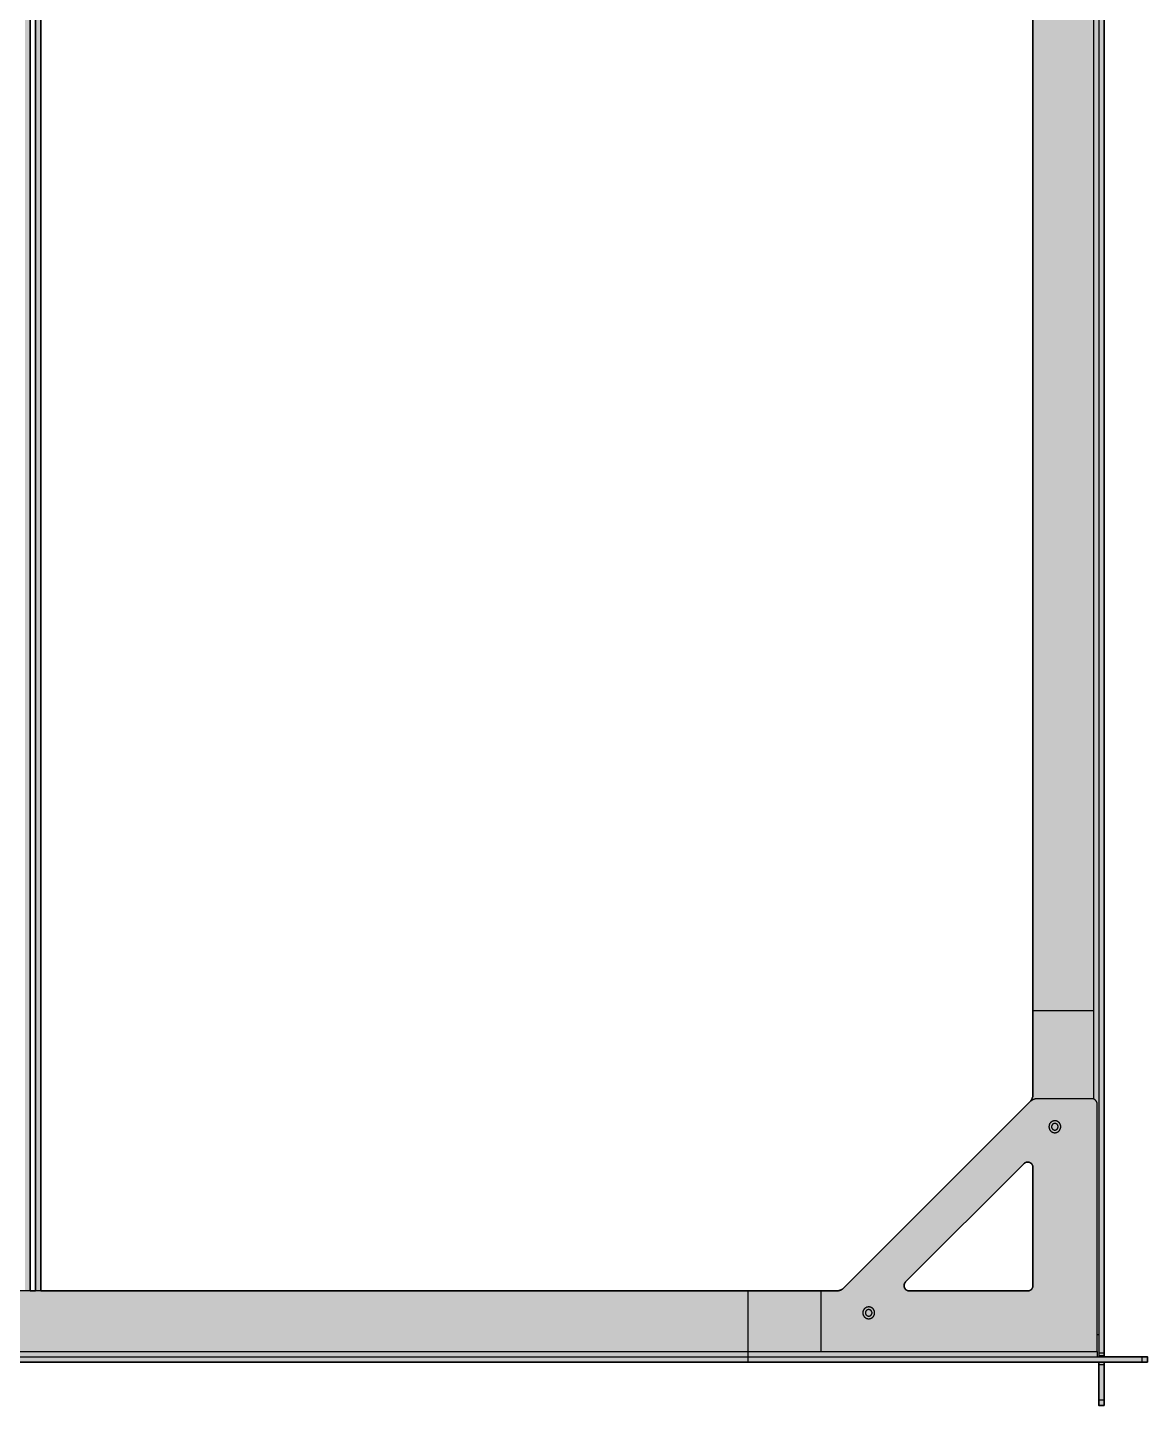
# Model space of a CAD drawing. Header units: millimetres. Extents: x 0 to 4956, y -1567 to 527.
# Drawn here: x 4105 to 4956, y -1567 to -520 of the extents above; entities that cross this region are included whole.
import ezdxf

# ---------------------------------------------------------------- set-up
doc = ezdxf.new("R2010")
doc.units = ezdxf.units.MM
doc.layers.add('Blocks', color=7, linetype='Continuous')
doc.layers.add('Blocks$Fill', color=7, linetype='Continuous', true_color=0xffffff)
doc.layers.add('Blocks$Inner', color=7, linetype='Continuous', lineweight=25, true_color=0x007f00)
doc.layers.add('Blocks$Outline', color=7, linetype='Continuous', lineweight=35, true_color=0xff3f3f)

# ---------------------------------------------------------------- blocks, each defined once
blk = doc.blocks.new('Connect bed 160x200 Top')
at = {"layer": 'Blocks$Fill'}
h = blk.add_hatch(color=256, dxfattribs=at)
h.paths.add_polyline_path([(296.5, -972.4), (296.5, -1003.2), (292.5, -1003.2), (292.5, -999.2), (292.5, -972.4), (292.5, -970.4), (292.5, -970.2), (263.5, -970.2), (259.5, -970.2), (259.5, -966.2), (263.5, -966.2), (292.5, -966.2), (292.5, -965.7), (292.5, -965.5), (292.5, 1053.3), (292.5, 1053.8), (259.5, 1053.8), (259.5, 1057.8), (263.3, 1057.8), (263.5, 1057.8), (292.5, 1057.8), (292.5, 1058), (292.5, 1086.8), (292.5, 1090.8), (296.5, 1090.8), (296.5, 1086.8), (296.5, 1058), (296.5, 1057.8), (1650, 1057.8), (1916.5, 1057.8), (1916.5, 1058), (1916.5, 1060), (1916.5, 1086.8), (1916.5, 1090.8), (1920.5, 1090.8), (1920.5, 1086.8), (1920.5, 1060), (1920.5, 1057.8), (1953.5, 1057.8), (1953.5, 1053.8), (1949.5, 1053.8), (1920.5, 1053.8), (1920.5, 1053.1), (1920.5, 1051.1), (1920.5, -965.5), (1920.5, -966.2), (1953.5, -966.2), (1953.5, -970.2), (1949.5, -970.2), (1920.5, -970.2), (1920.5, -970.4), (1920.5, -972.4), (1920.5, -999.2), (1920.5, -1003.2), (1916.5, -1003.2), (1916.5, -999.2), (1916.5, -972.4), (1916.5, -970.2), (1650, -970.2), (296.5, -970.2), (296.5, -970.4)], flags=0)
h.paths.add_polyline_path([(346.5, 1000), (346.5, 999.8), (346.5, 909.9), (346.5, 909.8), (346.5, 909.6), (346.5, 909.5), (346.5, 909.4), (346.5, 909.2), (346.6, 909.1), (346.6, 909), (346.6, 908.8), (346.7, 908.7), (346.7, 908.6), (346.8, 908.4), (346.8, 908.3), (346.9, 908.2), (346.9, 908), (347, 907.9), (347.1, 907.8), (347.2, 907.7), (347.2, 907.6), (347.3, 907.5), (347.4, 907.4), (347.5, 907.3), (347.6, 907.2), (347.7, 907.1), (347.8, 907), (347.9, 906.9), (348, 906.8), (348.1, 906.7), (348.2, 906.6), (348.3, 906.5), (348.5, 906.5), (348.6, 906.4), (348.7, 906.3), (348.8, 906.3), (349, 906.2), (349.1, 906.2), (349.2, 906.1), (349.3, 906.1), (349.5, 906), (349.6, 906), (349.8, 906), (349.9, 906), (350, 905.9), (350.2, 905.9), (350.3, 905.9), (350.4, 905.9), (350.6, 905.9), (350.7, 905.9), (350.9, 905.9), (351, 905.9), (351.1, 906), (351.3, 906), (351.4, 906), (351.5, 906.1), (351.7, 906.1), (351.8, 906.1), (351.9, 906.2), (352.1, 906.2), (352.2, 906.3), (352.3, 906.4), (352.4, 906.4), (352.6, 906.5), (352.7, 906.6), (352.8, 906.6), (352.9, 906.7), (353, 906.8), (353.1, 906.9), (353.2, 907), (353.3, 907.1), (443.2, 997), (443.3, 997.1), (443.4, 997.2), (443.5, 997.3), (443.6, 997.4), (443.7, 997.5), (443.8, 997.6), (443.8, 997.8), (443.9, 997.9), (444, 998), (444, 998.1), (444.1, 998.3), (444.1, 998.4), (444.2, 998.5), (444.2, 998.6), (444.3, 998.8), (444.3, 998.9), (444.3, 999.1), (444.4, 999.2), (444.4, 999.3), (444.4, 999.5), (444.4, 999.6), (444.4, 999.7), (444.4, 999.9), (444.4, 1000), (444.4, 1000.2), (444.4, 1000.3), (444.4, 1000.4), (444.3, 1000.6), (444.3, 1000.7), (444.3, 1000.8), (444.2, 1001), (444.2, 1001.1), (444.1, 1001.2), (444.1, 1001.4), (444, 1001.5), (444, 1001.6), (443.9, 1001.7), (443.9, 1001.9), (443.8, 1002), (443.7, 1002.1), (443.6, 1002.2), (443.5, 1002.3), (443.5, 1002.4), (443.4, 1002.5), (443.3, 1002.6), (443.2, 1002.7), (443.1, 1002.8), (443, 1002.9), (442.9, 1003), (442.7, 1003.1), (442.6, 1003.2), (442.5, 1003.2), (442.4, 1003.3), (442.3, 1003.4), (442.1, 1003.4), (442, 1003.5), (441.9, 1003.5), (441.8, 1003.6), (441.6, 1003.6), (441.5, 1003.7), (441.4, 1003.7), (441.2, 1003.7), (441.1, 1003.8), (441, 1003.8), (440.8, 1003.8), (440.7, 1003.8), (440.5, 1003.8), (440.4, 1003.8), (350.5, 1003.8), (350.3, 1003.8), (350.2, 1003.8), (350.1, 1003.8), (349.9, 1003.8), (349.8, 1003.8), (349.7, 1003.7), (349.5, 1003.7), (349.4, 1003.7), (349.3, 1003.6), (349.1, 1003.6), (349, 1003.6), (348.9, 1003.5), (348.8, 1003.4), (348.6, 1003.4), (348.5, 1003.3), (348.4, 1003.2), (348.3, 1003.2), (348.2, 1003.1), (348.1, 1003), (348, 1002.9), (347.9, 1002.8), (347.8, 1002.8), (347.7, 1002.7), (347.6, 1002.6), (347.5, 1002.5), (347.4, 1002.4), (347.3, 1002.2), (347.2, 1002.1), (347.1, 1002), (347.1, 1001.9), (347, 1001.8), (346.9, 1001.7), (346.9, 1001.5), (346.8, 1001.4), (346.8, 1001.3), (346.7, 1001.2), (346.7, 1001), (346.6, 1000.9), (346.6, 1000.8), (346.6, 1000.6), (346.5, 1000.5), (346.5, 1000.4), (346.5, 1000.2), (346.5, 1000.1)], flags=0)
h.paths.add_polyline_path([(1772.6, 1003.8), (1772.4, 1003.8), (1772.3, 1003.8), (1772.2, 1003.8), (1772, 1003.8), (1771.9, 1003.8), (1771.7, 1003.7), (1771.6, 1003.7), (1771.5, 1003.7), (1771.3, 1003.6), (1771.2, 1003.6), (1771.1, 1003.5), (1771, 1003.5), (1770.8, 1003.4), (1770.7, 1003.4), (1770.6, 1003.3), (1770.5, 1003.2), (1770.3, 1003.2), (1770.2, 1003.1), (1770.1, 1003), (1770, 1002.9), (1769.9, 1002.8), (1769.8, 1002.7), (1769.7, 1002.6), (1769.6, 1002.5), (1769.5, 1002.4), (1769.4, 1002.3), (1769.3, 1002.2), (1769.3, 1002.1), (1769.2, 1002), (1769.1, 1001.9), (1769.1, 1001.7), (1769, 1001.6), (1768.9, 1001.5), (1768.9, 1001.4), (1768.8, 1001.2), (1768.8, 1001.1), (1768.7, 1001), (1768.7, 1000.8), (1768.7, 1000.7), (1768.6, 1000.6), (1768.6, 1000.4), (1768.6, 1000.3), (1768.6, 1000.2), (1768.6, 1000), (1768.6, 999.9), (1768.6, 999.7), (1768.6, 999.6), (1768.6, 999.5), (1768.6, 999.3), (1768.6, 999.2), (1768.6, 999.1), (1768.7, 998.9), (1768.7, 998.8), (1768.7, 998.6), (1768.8, 998.5), (1768.8, 998.4), (1768.9, 998.3), (1768.9, 998.1), (1769, 998), (1769.1, 997.9), (1769.1, 997.8), (1769.2, 997.6), (1769.3, 997.5), (1769.4, 997.4), (1769.5, 997.3), (1769.6, 997.2), (1769.6, 997.1), (1769.7, 997), (1859.7, 907.1), (1859.8, 907), (1859.9, 906.9), (1860, 906.8), (1860.1, 906.7), (1860.2, 906.6), (1860.3, 906.6), (1860.4, 906.5), (1860.5, 906.4), (1860.7, 906.4), (1860.8, 906.3), (1860.9, 906.2), (1861, 906.2), (1861.2, 906.1), (1861.3, 906.1), (1861.4, 906.1), (1861.6, 906), (1861.7, 906), (1861.8, 906), (1862, 905.9), (1862.1, 905.9), (1862.3, 905.9), (1862.4, 905.9), (1862.5, 905.9), (1862.7, 905.9), (1862.8, 905.9), (1862.9, 905.9), (1863.1, 906), (1863.2, 906), (1863.4, 906), (1863.5, 906), (1863.6, 906.1), (1863.8, 906.1), (1863.9, 906.2), (1864, 906.2), (1864.1, 906.3), (1864.3, 906.3), (1864.4, 906.4), (1864.5, 906.5), (1864.6, 906.5), (1864.7, 906.6), (1864.9, 906.7), (1865, 906.8), (1865.1, 906.9), (1865.2, 907), (1865.3, 907.1), (1865.4, 907.2), (1865.5, 907.3), (1865.6, 907.4), (1865.7, 907.5), (1865.7, 907.6), (1865.8, 907.7), (1865.9, 907.8), (1866, 907.9), (1866, 908), (1866.1, 908.2), (1866.1, 908.3), (1866.2, 908.4), (1866.2, 908.6), (1866.3, 908.7), (1866.3, 908.8), (1866.4, 909), (1866.4, 909.1), (1866.4, 909.2), (1866.4, 909.4), (1866.5, 909.5), (1866.5, 909.6), (1866.5, 909.8), (1866.5, 909.9), (1866.5, 999.8), (1866.5, 1000), (1866.5, 1000.1), (1866.5, 1000.2), (1866.4, 1000.4), (1866.4, 1000.5), (1866.4, 1000.7), (1866.4, 1000.8), (1866.3, 1000.9), (1866.3, 1001.1), (1866.2, 1001.2), (1866.2, 1001.3), (1866.1, 1001.5), (1866.1, 1001.6), (1866, 1001.7), (1866, 1001.8), (1865.9, 1002), (1865.8, 1002.1), (1865.7, 1002.2), (1865.6, 1002.3), (1865.6, 1002.4), (1865.5, 1002.5), (1865.4, 1002.6), (1865.3, 1002.7), (1865.2, 1002.8), (1865.1, 1002.9), (1864.9, 1003), (1864.8, 1003.1), (1864.7, 1003.1), (1864.6, 1003.2), (1864.5, 1003.3), (1864.4, 1003.4), (1864.2, 1003.4), (1864.1, 1003.5), (1864, 1003.5), (1863.9, 1003.6), (1863.7, 1003.6), (1863.6, 1003.7), (1863.5, 1003.7), (1863.3, 1003.7), (1863.2, 1003.8), (1863, 1003.8), (1862.9, 1003.8), (1862.8, 1003.8), (1862.6, 1003.8), (1862.5, 1003.8)], flags=0)
h.paths.add_polyline_path([(1866.5, -912.3), (1866.5, -912.2), (1866.5, -822.3), (1866.5, -822.1), (1866.5, -822), (1866.5, -821.8), (1866.4, -821.7), (1866.4, -821.6), (1866.4, -821.4), (1866.4, -821.3), (1866.3, -821.2), (1866.3, -821), (1866.2, -820.9), (1866.2, -820.8), (1866.1, -820.6), (1866.1, -820.5), (1866, -820.4), (1866, -820.3), (1865.9, -820.1), (1865.8, -820), (1865.7, -819.9), (1865.7, -819.8), (1865.6, -819.7), (1865.5, -819.6), (1865.4, -819.5), (1865.3, -819.4), (1865.2, -819.3), (1865.1, -819.2), (1865, -819.1), (1864.9, -819), (1864.7, -819), (1864.6, -818.9), (1864.5, -818.8), (1864.4, -818.7), (1864.3, -818.7), (1864.1, -818.6), (1864, -818.6), (1863.9, -818.5), (1863.8, -818.5), (1863.6, -818.4), (1863.5, -818.4), (1863.4, -818.3), (1863.2, -818.3), (1863.1, -818.3), (1862.9, -818.3), (1862.8, -818.3), (1862.7, -818.3), (1862.5, -818.3), (1862.4, -818.3), (1862.3, -818.3), (1862.1, -818.3), (1862, -818.3), (1861.8, -818.3), (1861.7, -818.3), (1861.6, -818.4), (1861.4, -818.4), (1861.3, -818.4), (1861.2, -818.5), (1861, -818.5), (1860.9, -818.6), (1860.8, -818.6), (1860.7, -818.7), (1860.5, -818.8), (1860.4, -818.8), (1860.3, -818.9), (1860.2, -819), (1860.1, -819.1), (1860, -819.1), (1859.9, -819.2), (1859.8, -819.3), (1859.7, -819.4), (1769.7, -909.3), (1769.6, -909.4), (1769.6, -909.5), (1769.5, -909.6), (1769.4, -909.8), (1769.3, -909.9), (1769.2, -910), (1769.1, -910.1), (1769.1, -910.2), (1769, -910.3), (1768.9, -910.5), (1768.9, -910.6), (1768.8, -910.7), (1768.8, -910.9), (1768.7, -911), (1768.7, -911.1), (1768.7, -911.3), (1768.6, -911.4), (1768.6, -911.5), (1768.6, -911.7), (1768.6, -911.8), (1768.6, -911.9), (1768.6, -912.1), (1768.6, -912.2), (1768.6, -912.4), (1768.6, -912.5), (1768.6, -912.6), (1768.6, -912.8), (1768.6, -912.9), (1768.7, -913), (1768.7, -913.2), (1768.7, -913.3), (1768.8, -913.4), (1768.8, -913.6), (1768.9, -913.7), (1768.9, -913.8), (1769, -914), (1769.1, -914.1), (1769.1, -914.2), (1769.2, -914.3), (1769.3, -914.4), (1769.3, -914.5), (1769.4, -914.7), (1769.5, -914.8), (1769.6, -914.9), (1769.7, -915), (1769.8, -915.1), (1769.9, -915.2), (1770, -915.2), (1770.1, -915.3), (1770.2, -915.4), (1770.3, -915.5), (1770.5, -915.6), (1770.6, -915.6), (1770.7, -915.7), (1770.8, -915.8), (1771, -915.8), (1771.1, -915.9), (1771.2, -915.9), (1771.3, -916), (1771.5, -916), (1771.6, -916.1), (1771.7, -916.1), (1771.9, -916.1), (1772, -916.1), (1772.2, -916.1), (1772.3, -916.2), (1772.4, -916.2), (1772.6, -916.2), (1862.5, -916.2), (1862.6, -916.2), (1862.8, -916.2), (1862.9, -916.1), (1863, -916.1), (1863.2, -916.1), (1863.3, -916.1), (1863.5, -916), (1863.6, -916), (1863.7, -916), (1863.9, -915.9), (1864, -915.9), (1864.1, -915.8), (1864.2, -915.8), (1864.4, -915.7), (1864.5, -915.6), (1864.6, -915.6), (1864.7, -915.5), (1864.8, -915.4), (1864.9, -915.3), (1865.1, -915.2), (1865.2, -915.1), (1865.3, -915), (1865.4, -914.9), (1865.5, -914.8), (1865.6, -914.7), (1865.6, -914.6), (1865.7, -914.5), (1865.8, -914.4), (1865.9, -914.3), (1866, -914.2), (1866, -914), (1866.1, -913.9), (1866.1, -913.8), (1866.2, -913.7), (1866.2, -913.5), (1866.3, -913.4), (1866.3, -913.3), (1866.4, -913.1), (1866.4, -913), (1866.4, -912.9), (1866.4, -912.7), (1866.5, -912.6), (1866.5, -912.4)], flags=0)
h.paths.add_polyline_path([(1108.5, -916.2), (1108.5, 1003.8), (1104.5, 1003.8), (1104.5, -916.2)], flags=0)
h.paths.add_polyline_path([(440.4, -916.2), (440.5, -916.2), (440.7, -916.2), (440.8, -916.1), (441, -916.1), (441.1, -916.1), (441.2, -916.1), (441.4, -916.1), (441.5, -916), (441.6, -916), (441.8, -915.9), (441.9, -915.9), (442, -915.8), (442.1, -915.8), (442.3, -915.7), (442.4, -915.6), (442.5, -915.6), (442.6, -915.5), (442.7, -915.4), (442.9, -915.3), (443, -915.2), (443.1, -915.2), (443.2, -915.1), (443.3, -915), (443.4, -914.9), (443.5, -914.8), (443.5, -914.7), (443.6, -914.5), (443.7, -914.4), (443.8, -914.3), (443.9, -914.2), (443.9, -914.1), (444, -914), (444, -913.8), (444.1, -913.7), (444.1, -913.6), (444.2, -913.4), (444.2, -913.3), (444.3, -913.2), (444.3, -913), (444.3, -912.9), (444.4, -912.8), (444.4, -912.6), (444.4, -912.5), (444.4, -912.4), (444.4, -912.2), (444.4, -912.1), (444.4, -911.9), (444.4, -911.8), (444.4, -911.7), (444.4, -911.5), (444.3, -911.4), (444.3, -911.3), (444.3, -911.1), (444.2, -911), (444.2, -910.9), (444.1, -910.7), (444.1, -910.6), (444, -910.5), (444, -910.3), (443.9, -910.2), (443.8, -910.1), (443.8, -910), (443.7, -909.9), (443.6, -909.8), (443.5, -909.6), (443.4, -909.5), (443.3, -909.4), (443.2, -909.3), (353.3, -819.4), (353.2, -819.3), (353.1, -819.2), (353, -819.1), (352.9, -819.1), (352.8, -819), (352.7, -818.9), (352.6, -818.8), (352.4, -818.8), (352.3, -818.7), (352.2, -818.6), (352.1, -818.6), (351.9, -818.5), (351.8, -818.5), (351.7, -818.4), (351.5, -818.4), (351.4, -818.4), (351.3, -818.3), (351.1, -818.3), (351, -818.3), (350.9, -818.3), (350.7, -818.3), (350.6, -818.3), (350.4, -818.3), (350.3, -818.3), (350.2, -818.3), (350, -818.3), (349.9, -818.3), (349.8, -818.3), (349.6, -818.3), (349.5, -818.4), (349.3, -818.4), (349.2, -818.5), (349.1, -818.5), (349, -818.6), (348.8, -818.6), (348.7, -818.7), (348.6, -818.7), (348.5, -818.8), (348.3, -818.9), (348.2, -819), (348.1, -819), (348, -819.1), (347.9, -819.2), (347.8, -819.3), (347.7, -819.4), (347.6, -819.5), (347.5, -819.6), (347.4, -819.7), (347.3, -819.8), (347.2, -819.9), (347.2, -820), (347.1, -820.1), (347, -820.3), (346.9, -820.4), (346.9, -820.5), (346.8, -820.6), (346.8, -820.8), (346.7, -820.9), (346.7, -821), (346.6, -821.2), (346.6, -821.3), (346.6, -821.4), (346.5, -821.6), (346.5, -821.7), (346.5, -821.8), (346.5, -822), (346.5, -822.1), (346.5, -822.3), (346.5, -912.2), (346.5, -912.3), (346.5, -912.4), (346.5, -912.6), (346.5, -912.7), (346.5, -912.8), (346.6, -913), (346.6, -913.1), (346.6, -913.2), (346.7, -913.4), (346.7, -913.5), (346.8, -913.6), (346.8, -913.8), (346.9, -913.9), (346.9, -914), (347, -914.1), (347.1, -914.2), (347.1, -914.4), (347.2, -914.5), (347.3, -914.6), (347.4, -914.7), (347.5, -914.8), (347.6, -914.9), (347.7, -915), (347.8, -915.1), (347.9, -915.2), (348, -915.3), (348.1, -915.4), (348.2, -915.4), (348.3, -915.5), (348.4, -915.6), (348.5, -915.7), (348.6, -915.7), (348.8, -915.8), (348.9, -915.8), (349, -915.9), (349.1, -915.9), (349.3, -916), (349.4, -916), (349.5, -916.1), (349.7, -916.1), (349.8, -916.1), (349.9, -916.1), (350.1, -916.1), (350.2, -916.2), (350.3, -916.2), (350.5, -916.2)], flags=0)
h.paths.add_polyline_path([(1112.5, -916.2), (1650, -916.2), (1705.5, -916.2), (1717.4, -916.2), (1717.7, -916.2), (1718, -916.1), (1718.3, -916.1), (1718.5, -916.1), (1718.8, -916), (1719.1, -915.9), (1719.3, -915.9), (1719.6, -915.8), (1719.9, -915.7), (1720.1, -915.6), (1720.4, -915.5), (1720.6, -915.4), (1720.9, -915.3), (1721.1, -915.1), (1721.3, -915), (1721.6, -914.9), (1721.8, -914.7), (1722, -914.5), (1722.2, -914.4), (1722.4, -914.2), (1722.6, -914), (1722.8, -913.8), (1864.1, -772.5), (1864.5, -772.1), (1864.7, -771.9), (1864.9, -771.7), (1865, -771.5), (1865.2, -771.2), (1865.3, -771), (1865.5, -770.8), (1865.6, -770.5), (1865.7, -770.3), (1865.8, -770), (1865.9, -769.8), (1866, -769.5), (1866.1, -769.3), (1866.2, -769), (1866.3, -768.7), (1866.3, -768.5), (1866.4, -768.2), (1866.4, -767.9), (1866.4, -767.7), (1866.5, -767.4), (1866.5, -767.1), (1866.5, -766.9), (1866.5, 854.8), (1866.5, 855.1), (1866.4, 855.3), (1866.4, 855.6), (1866.4, 855.9), (1866.3, 856.1), (1866.3, 856.4), (1866.2, 856.7), (1866.1, 856.9), (1866, 857.2), (1865.9, 857.5), (1865.8, 857.7), (1865.7, 858), (1865.6, 858.2), (1865.5, 858.4), (1865.3, 858.7), (1865.2, 858.9), (1865, 859.1), (1864.9, 859.4), (1864.7, 859.6), (1864.5, 859.8), (1864.3, 860), (1864.1, 860.2), (1722.6, 1001.7), (1722.4, 1001.9), (1722.2, 1002), (1722, 1002.2), (1721.8, 1002.4), (1721.6, 1002.5), (1721.3, 1002.7), (1721.1, 1002.8), (1720.9, 1002.9), (1720.6, 1003.1), (1720.4, 1003.2), (1720.1, 1003.3), (1719.9, 1003.4), (1719.6, 1003.5), (1719.3, 1003.5), (1719.1, 1003.6), (1718.8, 1003.7), (1718.5, 1003.7), (1718.3, 1003.8), (1718, 1003.8), (1717.7, 1003.8), (1717.4, 1003.8), (1717.2, 1003.8), (1705.5, 1003.8), (1650, 1003.8), (1112.5, 1003.8)], flags=0)
h.paths.add_polyline_path([(507.5, -916.2), (1100.5, -916.2), (1100.5, 1003.8), (507.5, 1003.8), (495.8, 1003.8), (495.3, 1003.8), (495, 1003.8), (494.7, 1003.8), (494.4, 1003.7), (494.2, 1003.7), (493.9, 1003.6), (493.6, 1003.5), (493.4, 1003.5), (493.1, 1003.4), (492.9, 1003.3), (492.6, 1003.2), (492.4, 1003.1), (492.1, 1002.9), (491.9, 1002.8), (491.6, 1002.7), (491.4, 1002.5), (491.2, 1002.4), (491, 1002.2), (490.8, 1002), (490.5, 1001.9), (490.3, 1001.7), (490.1, 1001.5), (348.9, 860.2), (348.3, 859.6), (348.1, 859.4), (348, 859.1), (347.8, 858.9), (347.7, 858.7), (347.5, 858.4), (347.4, 858.2), (347.3, 858), (347.2, 857.7), (347.1, 857.5), (347, 857.2), (346.9, 856.9), (346.8, 856.7), (346.7, 856.4), (346.7, 856.1), (346.6, 855.9), (346.6, 855.6), (346.6, 855.3), (346.5, 855.1), (346.5, 854.8), (346.5, 854.5), (346.5, 790.8), (346.5, -703.2), (346.5, -767.1), (346.5, -767.4), (346.6, -767.7), (346.6, -767.9), (346.6, -768.2), (346.7, -768.5), (346.7, -768.7), (346.8, -769), (346.9, -769.3), (347, -769.5), (347.1, -769.8), (347.2, -770), (347.3, -770.3), (347.4, -770.5), (347.5, -770.8), (347.7, -771), (347.8, -771.2), (348, -771.5), (348.1, -771.7), (348.3, -771.9), (348.5, -772.1), (348.9, -772.5), (490.3, -914), (490.5, -914.2), (490.8, -914.4), (491, -914.5), (491.2, -914.7), (491.4, -914.9), (491.6, -915), (491.9, -915.1), (492.1, -915.3), (492.4, -915.4), (492.6, -915.5), (492.9, -915.6), (493.1, -915.7), (493.4, -915.8), (493.6, -915.9), (493.9, -915.9), (494.2, -916), (494.4, -916.1), (494.7, -916.1), (495, -916.1), (495.3, -916.2), (495.5, -916.2), (495.8, -916.2)], flags=0)
at = {"layer": 'Blocks$Inner'}
for p, q in [((1104.5, -916.2), (1104.5, 1003.8)), ((1108.5, 1003.8), (1108.5, -916.2)), ((1112.5, -916.2), (1112.5, 1003.8)), ((1912.5, -703.2), (1866.5, -703.2)), ((1650, -916.2), (507.5, -916.2)), ((1650, -962.2), (1650, -916.2)), ((1915.3, -949.2), (1916.5, -949.2)), ((507.5, -962.2), (1650, -962.2)), ((1650, -966.2), (1650, -962.2)), ((1650, -962.2), (1705.5, -962.2)), ((1705.5, -962.2), (1915.3, -962.2)), ((1915.3, -962.2), (1915.3, -966.2)), ((263.5, -966.2), (1650, -966.2)), ((263.5, -970.2), (1650, -970.2)), ((1650, -966.2), (1949.5, -966.2)), ((1650, -970.2), (1650, -966.2)), ((1949.5, -970.2), (1650, -970.2)), ((1920.5, -963.5), (1916.5, -963.5)), ((1920.5, -965.7), (1916.5, -965.7)), ((1949.5, -970.2), (1949.5, -966.2)), ((1949.5, -966.2), (1953.5, -966.2)), ((1953.5, -970.2), (1949.5, -970.2)), ((1953.5, -966.2), (1953.5, -970.2))]:
    blk.add_line(p, q, dxfattribs=at)
for points in [[(1920.5, 1053.8), (1920.5, 1053.3), (1920.5, 1053.1), (1916.5, 1053.1), (1916.5, 1051.1), (1916.5, -963.5), (1916.5, -965.5)], [(1920.5, -965.5), (1920.5, -963.5), (1920.5, 1051.1), (1916.5, 1051.1)], [(1915.3, -962.2), (1915.3, -774.2), (1915.3, -774), (1915.3, -773.9), (1915.3, -773.8), (1915.2, -773.6), (1915.2, -773.5), (1915.2, -773.4), (1915.2, -773.2), (1915.1, -773.1), (1915.1, -773), (1915.1, -772.8), (1915, -772.7), (1915, -772.6), (1914.9, -772.5), (1914.8, -772.3), (1914.8, -772.2), (1914.7, -772.1), (1914.6, -772), (1914.6, -771.9), (1914.5, -771.8), (1914.4, -771.6), (1914.3, -771.5), (1914.2, -771.4), (1914.1, -771.3), (1914, -771.2), (1913.9, -771.2), (1913.8, -771.1), (1913.7, -771), (1913.6, -770.9), (1913.5, -770.8), (1913.4, -770.8), (1913.2, -770.7), (1913.1, -770.6), (1913, -770.6), (1912.9, -770.5), (1912.8, -770.4), (1912.6, -770.4), (1912.5, -770.4), (1912.4, -770.3), (1912.2, -770.3), (1912.1, -770.3), (1912, -770.2), (1911.8, -770.2), (1911.7, -770.2), (1911.6, -770.2), (1911.4, -770.2), (1911.3, -770.2), (1869.8, -770.2), (1869.5, -770.2), (1869.3, -770.2), (1869, -770.2), (1868.7, -770.2), (1868.4, -770.3), (1868.2, -770.3), (1867.9, -770.4), (1867.6, -770.5), (1867.4, -770.5), (1867.1, -770.6), (1866.9, -770.7), (1866.6, -770.8), (1866.4, -770.9), (1866.1, -771.1), (1865.9, -771.2), (1865.6, -771.3), (1865.4, -771.5), (1865.2, -771.6), (1865, -771.8), (1864.8, -772), (1864.5, -772.1), (1864.3, -772.3), (1864.1, -772.5), (1864.3, -772.3), (1864.5, -772.1), (1864.7, -771.9), (1864.9, -771.7), (1865, -771.5), (1865.2, -771.2), (1865.3, -771), (1865.5, -770.8), (1865.6, -770.5), (1865.7, -770.3), (1865.8, -770), (1865.9, -769.8), (1866, -769.5), (1866.1, -769.3), (1866.2, -769), (1866.3, -768.7), (1866.3, -768.5), (1866.4, -768.2), (1866.4, -767.9), (1866.4, -767.7), (1866.5, -767.4), (1866.5, -767.1), (1866.5, -766.9), (1866.5, -703.2), (1866.5, 790.8)], [(1912.5, 858), (1912.5, 790.8), (1912.5, -703.2), (1912.5, -770.4)], [(1705.5, -916.2), (1717.2, -916.2), (1717.4, -916.2), (1717.7, -916.2), (1718, -916.1), (1718.3, -916.1), (1718.5, -916.1), (1718.8, -916), (1719.1, -915.9), (1719.3, -915.9), (1719.6, -915.8), (1719.9, -915.7), (1720.1, -915.6), (1720.4, -915.5), (1720.6, -915.4), (1720.9, -915.3), (1721.1, -915.1), (1721.3, -915), (1721.6, -914.9), (1721.8, -914.7), (1722, -914.5), (1722.2, -914.4), (1722.4, -914.2), (1722.6, -914), (1722.8, -913.8), (1864.1, -772.5)], [(1705.5, -962.2), (1705.5, -916.2), (1650, -916.2)], [(1920.5, -966.2), (1920.5, -965.7), (1920.5, -965.5), (1916.5, -965.5), (1916.5, -965.7), (1916.5, -966.2)], [(1916.5, -970.2), (1916.5, -970.4), (1916.5, -972.4)], [(1916.5, -970.4), (1920.5, -970.4), (1920.5, -970.2)], [(1920.5, -999.2), (1920.5, -972.4), (1916.5, -972.4), (1916.5, -999.2)], [(1920.5, -972.4), (1920.5, -970.4)]]:
    blk.add_lwpolyline(points, dxfattribs=at)
for points in [[(1878.6, -791.5), (1878.6, -791.7), (1878.7, -791.9), (1878.7, -792), (1878.7, -792.2), (1878.7, -792.3), (1878.8, -792.5), (1878.8, -792.6), (1878.8, -792.8), (1878.9, -792.9), (1879, -793.1), (1879, -793.2), (1879.1, -793.3), (1879.1, -793.5), (1879.2, -793.6), (1879.3, -793.8), (1879.4, -793.9), (1879.5, -794), (1879.6, -794.1), (1879.7, -794.3), (1879.8, -794.4), (1879.9, -794.5), (1880, -794.6), (1880.1, -794.7), (1880.2, -794.8), (1880.3, -794.9), (1880.4, -795), (1880.6, -795.1), (1880.7, -795.2), (1880.8, -795.3), (1881, -795.3), (1881.1, -795.4), (1881.2, -795.5), (1881.4, -795.5), (1881.5, -795.6), (1881.7, -795.7), (1881.8, -795.7), (1882, -795.7), (1882.1, -795.8), (1882.3, -795.8), (1882.4, -795.8), (1882.6, -795.9), (1882.7, -795.9), (1882.9, -795.9), (1883.1, -795.9), (1883.2, -795.9), (1883.4, -795.9), (1883.5, -795.9), (1883.7, -795.9), (1883.8, -795.8), (1884, -795.8), (1884.1, -795.8), (1884.3, -795.7), (1884.4, -795.7), (1884.6, -795.7), (1884.7, -795.6), (1884.9, -795.5), (1885, -795.5), (1885.2, -795.4), (1885.3, -795.3), (1885.4, -795.3), (1885.6, -795.2), (1885.7, -795.1), (1885.8, -795), (1885.9, -794.9), (1886.1, -794.8), (1886.2, -794.7), (1886.3, -794.6), (1886.4, -794.5), (1886.5, -794.4), (1886.6, -794.3), (1886.7, -794.1), (1886.8, -794), (1886.9, -793.9), (1887, -793.8), (1887, -793.6), (1887.1, -793.5), (1887.2, -793.3), (1887.3, -793.2), (1887.3, -793.1), (1887.4, -792.9), (1887.4, -792.8), (1887.5, -792.6), (1887.5, -792.5), (1887.5, -792.3), (1887.6, -792.2), (1887.6, -792), (1887.6, -791.9), (1887.6, -791.7), (1887.6, -791.5), (1887.6, -791.4), (1887.6, -791.2), (1887.6, -791.1), (1887.6, -790.9), (1887.6, -790.8), (1887.6, -790.6), (1887.5, -790.5), (1887.5, -790.3), (1887.5, -790.2), (1887.4, -790), (1887.4, -789.9), (1887.3, -789.7), (1887.3, -789.6), (1887.2, -789.4), (1887.1, -789.3), (1887, -789.2), (1887, -789), (1886.9, -788.9), (1886.8, -788.8), (1886.7, -788.6), (1886.6, -788.5), (1886.5, -788.4), (1886.4, -788.3), (1886.3, -788.2), (1886.2, -788.1), (1886.1, -788), (1885.9, -787.9), (1885.8, -787.8), (1885.7, -787.7), (1885.6, -787.6), (1885.4, -787.5), (1885.3, -787.4), (1885.2, -787.4), (1885, -787.3), (1884.9, -787.2), (1884.7, -787.2), (1884.6, -787.1), (1884.4, -787.1), (1884.3, -787), (1884.1, -787), (1884, -787), (1883.8, -786.9), (1883.7, -786.9), (1883.5, -786.9), (1883.4, -786.9), (1883.2, -786.9), (1883.1, -786.9), (1882.9, -786.9), (1882.7, -786.9), (1882.6, -786.9), (1882.4, -786.9), (1882.3, -787), (1882.1, -787), (1882, -787), (1881.8, -787.1), (1881.7, -787.1), (1881.5, -787.2), (1881.4, -787.2), (1881.2, -787.3), (1881.1, -787.4), (1881, -787.4), (1880.8, -787.5), (1880.7, -787.6), (1880.6, -787.7), (1880.4, -787.8), (1880.3, -787.9), (1880.2, -788), (1880.1, -788.1), (1880, -788.2), (1879.9, -788.3), (1879.8, -788.4), (1879.7, -788.5), (1879.6, -788.6), (1879.5, -788.8), (1879.4, -788.9), (1879.3, -789), (1879.2, -789.2), (1879.1, -789.3), (1879.1, -789.4), (1879, -789.6), (1879, -789.7), (1878.9, -789.9), (1878.8, -790), (1878.8, -790.2), (1878.8, -790.3), (1878.7, -790.5), (1878.7, -790.6), (1878.7, -790.8), (1878.7, -790.9), (1878.6, -791.1), (1878.6, -791.2), (1878.6, -791.4)], [(1883.2, -793.9), (1883.3, -793.9), (1883.4, -793.9), (1883.5, -793.9), (1883.6, -793.9), (1883.6, -793.8), (1883.7, -793.8), (1883.8, -793.8), (1883.9, -793.8), (1884, -793.7), (1884.1, -793.7), (1884.1, -793.7), (1884.2, -793.6), (1884.3, -793.6), (1884.4, -793.6), (1884.4, -793.5), (1884.5, -793.5), (1884.6, -793.4), (1884.7, -793.4), (1884.7, -793.3), (1884.8, -793.3), (1884.9, -793.2), (1884.9, -793.1), (1885, -793.1), (1885, -793), (1885.1, -793), (1885.1, -792.9), (1885.2, -792.8), (1885.2, -792.7), (1885.3, -792.7), (1885.3, -792.6), (1885.4, -792.5), (1885.4, -792.4), (1885.4, -792.4), (1885.5, -792.3), (1885.5, -792.2), (1885.5, -792.1), (1885.5, -792), (1885.6, -791.9), (1885.6, -791.9), (1885.6, -791.8), (1885.6, -791.7), (1885.6, -791.6), (1885.6, -791.5), (1885.6, -791.4), (1885.6, -791.3), (1885.6, -791.3), (1885.6, -791.2), (1885.6, -791.1), (1885.6, -791), (1885.6, -790.9), (1885.6, -790.8), (1885.5, -790.8), (1885.5, -790.7), (1885.5, -790.6), (1885.5, -790.5), (1885.4, -790.4), (1885.4, -790.3), (1885.4, -790.3), (1885.3, -790.2), (1885.3, -790.1), (1885.2, -790), (1885.2, -790), (1885.1, -789.9), (1885.1, -789.8), (1885, -789.8), (1885, -789.7), (1884.9, -789.6), (1884.9, -789.6), (1884.8, -789.5), (1884.7, -789.5), (1884.7, -789.4), (1884.6, -789.4), (1884.5, -789.3), (1884.4, -789.3), (1884.4, -789.2), (1884.3, -789.2), (1884.2, -789.1), (1884.1, -789.1), (1884.1, -789.1), (1884, -789), (1883.9, -789), (1883.8, -789), (1883.7, -789), (1883.6, -788.9), (1883.6, -788.9), (1883.5, -788.9), (1883.4, -788.9), (1883.3, -788.9), (1883.2, -788.9), (1883.1, -788.9), (1883, -788.9), (1883, -788.9), (1882.9, -788.9), (1882.8, -788.9), (1882.7, -788.9), (1882.6, -788.9), (1882.5, -789), (1882.4, -789), (1882.4, -789), (1882.3, -789), (1882.2, -789.1), (1882.1, -789.1), (1882, -789.1), (1882, -789.2), (1881.9, -789.2), (1881.8, -789.3), (1881.7, -789.3), (1881.7, -789.4), (1881.6, -789.4), (1881.5, -789.5), (1881.5, -789.5), (1881.4, -789.6), (1881.3, -789.6), (1881.3, -789.7), (1881.2, -789.8), (1881.2, -789.8), (1881.1, -789.9), (1881.1, -790), (1881, -790), (1881, -790.1), (1880.9, -790.2), (1880.9, -790.3), (1880.9, -790.3), (1880.8, -790.4), (1880.8, -790.5), (1880.8, -790.6), (1880.7, -790.7), (1880.7, -790.8), (1880.7, -790.8), (1880.7, -790.9), (1880.7, -791), (1880.6, -791.1), (1880.6, -791.2), (1880.6, -791.3), (1880.6, -791.3), (1880.6, -791.4), (1880.6, -791.5), (1880.6, -791.6), (1880.6, -791.7), (1880.7, -791.8), (1880.7, -791.9), (1880.7, -791.9), (1880.7, -792), (1880.7, -792.1), (1880.8, -792.2), (1880.8, -792.3), (1880.8, -792.4), (1880.9, -792.4), (1880.9, -792.5), (1880.9, -792.6), (1881, -792.7), (1881, -792.7), (1881.1, -792.8), (1881.1, -792.9), (1881.2, -793), (1881.2, -793), (1881.3, -793.1), (1881.3, -793.1), (1881.4, -793.2), (1881.5, -793.3), (1881.5, -793.3), (1881.6, -793.4), (1881.7, -793.4), (1881.7, -793.5), (1881.8, -793.5), (1881.9, -793.6), (1882, -793.6), (1882, -793.6), (1882.1, -793.7), (1882.2, -793.7), (1882.3, -793.7), (1882.4, -793.8), (1882.4, -793.8), (1882.5, -793.8), (1882.6, -793.8), (1882.7, -793.9), (1882.8, -793.9), (1882.9, -793.9), (1883, -793.9), (1883, -793.9), (1883.1, -793.9)], [(1866.5, -912.3), (1866.5, -912.2), (1866.5, -822.3), (1866.5, -822.1), (1866.5, -822), (1866.5, -821.8), (1866.4, -821.7), (1866.4, -821.6), (1866.4, -821.4), (1866.4, -821.3), (1866.3, -821.2), (1866.3, -821), (1866.2, -820.9), (1866.2, -820.8), (1866.1, -820.6), (1866.1, -820.5), (1866, -820.4), (1866, -820.3), (1865.9, -820.1), (1865.8, -820), (1865.7, -819.9), (1865.7, -819.8), (1865.6, -819.7), (1865.5, -819.6), (1865.4, -819.5), (1865.3, -819.4), (1865.2, -819.3), (1865.1, -819.2), (1865, -819.1), (1864.9, -819), (1864.7, -819), (1864.6, -818.9), (1864.5, -818.8), (1864.4, -818.7), (1864.3, -818.7), (1864.1, -818.6), (1864, -818.6), (1863.9, -818.5), (1863.8, -818.5), (1863.6, -818.4), (1863.5, -818.4), (1863.4, -818.3), (1863.2, -818.3), (1863.1, -818.3), (1862.9, -818.3), (1862.8, -818.3), (1862.7, -818.3), (1862.5, -818.3), (1862.4, -818.3), (1862.3, -818.3), (1862.1, -818.3), (1862, -818.3), (1861.8, -818.3), (1861.7, -818.3), (1861.6, -818.4), (1861.4, -818.4), (1861.3, -818.4), (1861.2, -818.5), (1861, -818.5), (1860.9, -818.6), (1860.8, -818.6), (1860.7, -818.7), (1860.5, -818.8), (1860.4, -818.8), (1860.3, -818.9), (1860.2, -819), (1860.1, -819.1), (1860, -819.1), (1859.9, -819.2), (1859.8, -819.3), (1859.7, -819.4), (1769.7, -909.3), (1769.6, -909.4), (1769.6, -909.5), (1769.5, -909.6), (1769.4, -909.8), (1769.3, -909.9), (1769.2, -910), (1769.1, -910.1), (1769.1, -910.2), (1769, -910.3), (1768.9, -910.5), (1768.9, -910.6), (1768.8, -910.7), (1768.8, -910.9), (1768.7, -911), (1768.7, -911.1), (1768.7, -911.3), (1768.6, -911.4), (1768.6, -911.5), (1768.6, -911.7), (1768.6, -911.8), (1768.6, -911.9), (1768.6, -912.1), (1768.6, -912.2), (1768.6, -912.4), (1768.6, -912.5), (1768.6, -912.6), (1768.6, -912.8), (1768.6, -912.9), (1768.7, -913), (1768.7, -913.2), (1768.7, -913.3), (1768.8, -913.4), (1768.8, -913.6), (1768.9, -913.7), (1768.9, -913.8), (1769, -914), (1769.1, -914.1), (1769.1, -914.2), (1769.2, -914.3), (1769.3, -914.4), (1769.3, -914.5), (1769.4, -914.7), (1769.5, -914.8), (1769.6, -914.9), (1769.7, -915), (1769.8, -915.1), (1769.9, -915.2), (1770, -915.2), (1770.1, -915.3), (1770.2, -915.4), (1770.3, -915.5), (1770.5, -915.6), (1770.6, -915.6), (1770.7, -915.7), (1770.8, -915.8), (1771, -915.8), (1771.1, -915.9), (1771.2, -915.9), (1771.3, -916), (1771.5, -916), (1771.6, -916.1), (1771.7, -916.1), (1771.9, -916.1), (1772, -916.1), (1772.2, -916.1), (1772.3, -916.2), (1772.4, -916.2), (1772.6, -916.2), (1862.5, -916.2), (1862.6, -916.2), (1862.8, -916.2), (1862.9, -916.1), (1863, -916.1), (1863.2, -916.1), (1863.3, -916.1), (1863.5, -916), (1863.6, -916), (1863.7, -916), (1863.9, -915.9), (1864, -915.9), (1864.1, -915.8), (1864.2, -915.8), (1864.4, -915.7), (1864.5, -915.6), (1864.6, -915.6), (1864.7, -915.5), (1864.8, -915.4), (1864.9, -915.3), (1865.1, -915.2), (1865.2, -915.1), (1865.3, -915), (1865.4, -914.9), (1865.5, -914.8), (1865.6, -914.7), (1865.6, -914.6), (1865.7, -914.5), (1865.8, -914.4), (1865.9, -914.3), (1866, -914.2), (1866, -914), (1866.1, -913.9), (1866.1, -913.8), (1866.2, -913.7), (1866.2, -913.5), (1866.3, -913.4), (1866.3, -913.3), (1866.4, -913.1), (1866.4, -913), (1866.4, -912.9), (1866.4, -912.7), (1866.5, -912.6), (1866.5, -912.4)], [(1737.2, -933), (1737.2, -933.1), (1737.2, -933.3), (1737.3, -933.4), (1737.3, -933.6), (1737.3, -933.7), (1737.3, -933.9), (1737.4, -934), (1737.4, -934.2), (1737.5, -934.3), (1737.5, -934.5), (1737.6, -934.6), (1737.7, -934.8), (1737.7, -934.9), (1737.8, -935), (1737.9, -935.2), (1738, -935.3), (1738.1, -935.4), (1738.1, -935.6), (1738.2, -935.7), (1738.3, -935.8), (1738.4, -935.9), (1738.6, -936), (1738.7, -936.1), (1738.8, -936.2), (1738.9, -936.3), (1739, -936.4), (1739.2, -936.5), (1739.3, -936.6), (1739.4, -936.7), (1739.5, -936.8), (1739.7, -936.8), (1739.8, -936.9), (1740, -937), (1740.1, -937), (1740.3, -937.1), (1740.4, -937.1), (1740.6, -937.2), (1740.7, -937.2), (1740.9, -937.2), (1741, -937.3), (1741.2, -937.3), (1741.3, -937.3), (1741.5, -937.3), (1741.6, -937.3), (1741.8, -937.3), (1741.9, -937.3), (1742.1, -937.3), (1742.3, -937.3), (1742.4, -937.3), (1742.6, -937.2), (1742.7, -937.2), (1742.9, -937.2), (1743, -937.1), (1743.2, -937.1), (1743.3, -937), (1743.4, -937), (1743.6, -936.9), (1743.7, -936.8), (1743.9, -936.8), (1744, -936.7), (1744.1, -936.6), (1744.3, -936.5), (1744.4, -936.4), (1744.5, -936.3), (1744.6, -936.2), (1744.8, -936.1), (1744.9, -936), (1745, -935.9), (1745.1, -935.8), (1745.2, -935.7), (1745.3, -935.6), (1745.4, -935.4), (1745.5, -935.3), (1745.5, -935.2), (1745.6, -935), (1745.7, -934.9), (1745.8, -934.8), (1745.8, -934.6), (1745.9, -934.5), (1745.9, -934.3), (1746, -934.2), (1746, -934), (1746.1, -933.9), (1746.1, -933.7), (1746.1, -933.6), (1746.2, -933.4), (1746.2, -933.3), (1746.2, -933.1), (1746.2, -933), (1746.2, -932.8), (1746.2, -932.7), (1746.2, -932.5), (1746.2, -932.3), (1746.2, -932.2), (1746.1, -932), (1746.1, -931.9), (1746.1, -931.7), (1746, -931.6), (1746, -931.4), (1745.9, -931.3), (1745.9, -931.1), (1745.8, -931), (1745.8, -930.9), (1745.7, -930.7), (1745.6, -930.6), (1745.5, -930.5), (1745.5, -930.3), (1745.4, -930.2), (1745.3, -930.1), (1745.2, -929.9), (1745.1, -929.8), (1745, -929.7), (1744.9, -929.6), (1744.8, -929.5), (1744.6, -929.4), (1744.5, -929.3), (1744.4, -929.2), (1744.3, -929.1), (1744.1, -929), (1744, -928.9), (1743.9, -928.9), (1743.7, -928.8), (1743.6, -928.7), (1743.4, -928.7), (1743.3, -928.6), (1743.2, -928.6), (1743, -928.5), (1742.9, -928.5), (1742.7, -928.4), (1742.6, -928.4), (1742.4, -928.4), (1742.3, -928.3), (1742.1, -928.3), (1741.9, -928.3), (1741.8, -928.3), (1741.6, -928.3), (1741.5, -928.3), (1741.3, -928.3), (1741.2, -928.3), (1741, -928.4), (1740.9, -928.4), (1740.7, -928.4), (1740.6, -928.5), (1740.4, -928.5), (1740.3, -928.6), (1740.1, -928.6), (1740, -928.7), (1739.8, -928.7), (1739.7, -928.8), (1739.5, -928.9), (1739.4, -928.9), (1739.3, -929), (1739.2, -929.1), (1739, -929.2), (1738.9, -929.3), (1738.8, -929.4), (1738.7, -929.5), (1738.6, -929.6), (1738.4, -929.7), (1738.3, -929.8), (1738.2, -929.9), (1738.1, -930.1), (1738.1, -930.2), (1738, -930.3), (1737.9, -930.5), (1737.8, -930.6), (1737.7, -930.7), (1737.7, -930.9), (1737.6, -931), (1737.5, -931.1), (1737.5, -931.3), (1737.4, -931.4), (1737.4, -931.6), (1737.3, -931.7), (1737.3, -931.9), (1737.3, -932), (1737.3, -932.2), (1737.2, -932.3), (1737.2, -932.5), (1737.2, -932.7), (1737.2, -932.8)], [(1741.8, -935.3), (1741.9, -935.3), (1742, -935.3), (1742.1, -935.3), (1742.1, -935.3), (1742.2, -935.3), (1742.3, -935.2), (1742.4, -935.2), (1742.5, -935.2), (1742.6, -935.2), (1742.6, -935.1), (1742.7, -935.1), (1742.8, -935.1), (1742.9, -935), (1742.9, -935), (1743, -934.9), (1743.1, -934.9), (1743.2, -934.8), (1743.2, -934.8), (1743.3, -934.7), (1743.4, -934.7), (1743.4, -934.6), (1743.5, -934.6), (1743.6, -934.5), (1743.6, -934.4), (1743.7, -934.4), (1743.7, -934.3), (1743.8, -934.2), (1743.8, -934.2), (1743.9, -934.1), (1743.9, -934), (1743.9, -933.9), (1744, -933.9), (1744, -933.8), (1744, -933.7), (1744.1, -933.6), (1744.1, -933.5), (1744.1, -933.5), (1744.1, -933.4), (1744.2, -933.3), (1744.2, -933.2), (1744.2, -933.1), (1744.2, -933), (1744.2, -932.9), (1744.2, -932.9), (1744.2, -932.8), (1744.2, -932.7), (1744.2, -932.6), (1744.2, -932.5), (1744.2, -932.4), (1744.2, -932.3), (1744.1, -932.3), (1744.1, -932.2), (1744.1, -932.1), (1744.1, -932), (1744, -931.9), (1744, -931.8), (1744, -931.8), (1743.9, -931.7), (1743.9, -931.6), (1743.9, -931.5), (1743.8, -931.5), (1743.8, -931.4), (1743.7, -931.3), (1743.7, -931.3), (1743.6, -931.2), (1743.6, -931.1), (1743.5, -931.1), (1743.4, -931), (1743.4, -930.9), (1743.3, -930.9), (1743.2, -930.8), (1743.2, -930.8), (1743.1, -930.7), (1743, -930.7), (1742.9, -930.6), (1742.9, -930.6), (1742.8, -930.6), (1742.7, -930.5), (1742.6, -930.5), (1742.6, -930.5), (1742.5, -930.4), (1742.4, -930.4), (1742.3, -930.4), (1742.2, -930.4), (1742.1, -930.4), (1742.1, -930.3), (1742, -930.3), (1741.9, -930.3), (1741.8, -930.3), (1741.7, -930.3), (1741.6, -930.3), (1741.5, -930.3), (1741.5, -930.3), (1741.4, -930.3), (1741.3, -930.4), (1741.2, -930.4), (1741.1, -930.4), (1741, -930.4), (1740.9, -930.4), (1740.9, -930.5), (1740.8, -930.5), (1740.7, -930.5), (1740.6, -930.6), (1740.5, -930.6), (1740.5, -930.6), (1740.4, -930.7), (1740.3, -930.7), (1740.3, -930.8), (1740.2, -930.8), (1740.1, -930.9), (1740.1, -930.9), (1740, -931), (1739.9, -931.1), (1739.9, -931.1), (1739.8, -931.2), (1739.8, -931.3), (1739.7, -931.3), (1739.7, -931.4), (1739.6, -931.5), (1739.6, -931.5), (1739.5, -931.6), (1739.5, -931.7), (1739.4, -931.8), (1739.4, -931.8), (1739.4, -931.9), (1739.3, -932), (1739.3, -932.1), (1739.3, -932.2), (1739.3, -932.3), (1739.3, -932.3), (1739.2, -932.4), (1739.2, -932.5), (1739.2, -932.6), (1739.2, -932.7), (1739.2, -932.8), (1739.2, -932.9), (1739.2, -932.9), (1739.2, -933), (1739.2, -933.1), (1739.2, -933.2), (1739.3, -933.3), (1739.3, -933.4), (1739.3, -933.5), (1739.3, -933.5), (1739.3, -933.6), (1739.4, -933.7), (1739.4, -933.8), (1739.4, -933.9), (1739.5, -933.9), (1739.5, -934), (1739.6, -934.1), (1739.6, -934.2), (1739.7, -934.2), (1739.7, -934.3), (1739.8, -934.4), (1739.8, -934.4), (1739.9, -934.5), (1739.9, -934.6), (1740, -934.6), (1740.1, -934.7), (1740.1, -934.7), (1740.2, -934.8), (1740.3, -934.8), (1740.3, -934.9), (1740.4, -934.9), (1740.5, -935), (1740.5, -935), (1740.6, -935.1), (1740.7, -935.1), (1740.8, -935.1), (1740.9, -935.2), (1740.9, -935.2), (1741, -935.2), (1741.1, -935.2), (1741.2, -935.3), (1741.3, -935.3), (1741.4, -935.3), (1741.5, -935.3), (1741.5, -935.3), (1741.6, -935.3), (1741.7, -935.3)], [(1916.5, -999.2), (1916.5, -1003.2), (1920.5, -1003.2), (1920.5, -999.2)]]:
    blk.add_lwpolyline(points, close=True, dxfattribs=at)
at = {"layer": 'Blocks$Outline'}
for points in [[(1920.5, 1051.1), (1920.5, -963.5), (1920.5, -965.5)], [(1104.5, 1003.8), (1104.5, -916.2)], [(1108.5, -916.2), (1108.5, 1003.8)], [(1112.5, 1003.8), (1112.5, -916.2)], [(1864.1, -772.5), (1864.3, -772.3), (1864.5, -772.1), (1864.7, -771.9), (1864.9, -771.7), (1865, -771.5), (1865.2, -771.2), (1865.3, -771), (1865.5, -770.8), (1865.6, -770.5), (1865.7, -770.3), (1865.8, -770), (1865.9, -769.8), (1866, -769.5), (1866.1, -769.3), (1866.2, -769), (1866.3, -768.7), (1866.3, -768.5), (1866.4, -768.2), (1866.4, -767.9), (1866.4, -767.7), (1866.5, -767.4), (1866.5, -767.1), (1866.5, -766.9), (1866.5, -703.2), (1866.5, 790.8)], [(1705.5, -916.2), (1717.2, -916.2), (1717.4, -916.2), (1717.7, -916.2), (1718, -916.1), (1718.3, -916.1), (1718.5, -916.1), (1718.8, -916), (1719.1, -915.9), (1719.3, -915.9), (1719.6, -915.8), (1719.9, -915.7), (1720.1, -915.6), (1720.4, -915.5), (1720.6, -915.4), (1720.9, -915.3), (1721.1, -915.1), (1721.3, -915), (1721.6, -914.9), (1721.8, -914.7), (1722, -914.5), (1722.2, -914.4), (1722.4, -914.2), (1722.6, -914), (1722.8, -913.8), (1864.1, -772.5)], [(1104.5, -916.2), (1108.5, -916.2)], [(1112.5, -916.2), (1650, -916.2)], [(1650, -916.2), (1705.5, -916.2)], [(1650, -970.2), (296.5, -970.2)], [(1916.5, -970.2), (1650, -970.2)], [(1916.5, -972.4), (1916.5, -970.4), (1916.5, -970.2)], [(1916.5, -999.2), (1916.5, -972.4)], [(1920.5, -965.5), (1920.5, -965.7), (1920.5, -966.2)], [(1920.5, -966.2), (1949.5, -966.2), (1953.5, -966.2), (1953.5, -970.2), (1949.5, -970.2), (1920.5, -970.2)], [(1920.5, -970.2), (1920.5, -970.4)], [(1920.5, -970.4), (1920.5, -972.4)], [(1920.5, -972.4), (1920.5, -999.2)], [(1920.5, -999.2), (1920.5, -1003.2), (1916.5, -1003.2), (1916.5, -999.2)]]:
    blk.add_lwpolyline(points, dxfattribs=at)
blk.add_lwpolyline([(1866.5, -912.3), (1866.5, -912.2), (1866.5, -822.3), (1866.5, -822.1), (1866.5, -822), (1866.5, -821.8), (1866.4, -821.7), (1866.4, -821.6), (1866.4, -821.4), (1866.4, -821.3), (1866.3, -821.2), (1866.3, -821), (1866.2, -820.9), (1866.2, -820.8), (1866.1, -820.6), (1866.1, -820.5), (1866, -820.4), (1866, -820.3), (1865.9, -820.1), (1865.8, -820), (1865.7, -819.9), (1865.7, -819.8), (1865.6, -819.7), (1865.5, -819.6), (1865.4, -819.5), (1865.3, -819.4), (1865.2, -819.3), (1865.1, -819.2), (1865, -819.1), (1864.9, -819), (1864.7, -819), (1864.6, -818.9), (1864.5, -818.8), (1864.4, -818.7), (1864.3, -818.7), (1864.1, -818.6), (1864, -818.6), (1863.9, -818.5), (1863.8, -818.5), (1863.6, -818.4), (1863.5, -818.4), (1863.4, -818.3), (1863.2, -818.3), (1863.1, -818.3), (1862.9, -818.3), (1862.8, -818.3), (1862.7, -818.3), (1862.5, -818.3), (1862.4, -818.3), (1862.3, -818.3), (1862.1, -818.3), (1862, -818.3), (1861.8, -818.3), (1861.7, -818.3), (1861.6, -818.4), (1861.4, -818.4), (1861.3, -818.4), (1861.2, -818.5), (1861, -818.5), (1860.9, -818.6), (1860.8, -818.6), (1860.7, -818.7), (1860.5, -818.8), (1860.4, -818.8), (1860.3, -818.9), (1860.2, -819), (1860.1, -819.1), (1860, -819.1), (1859.9, -819.2), (1859.8, -819.3), (1859.7, -819.4), (1769.7, -909.3), (1769.6, -909.4), (1769.6, -909.5), (1769.5, -909.6), (1769.4, -909.8), (1769.3, -909.9), (1769.2, -910), (1769.1, -910.1), (1769.1, -910.2), (1769, -910.3), (1768.9, -910.5), (1768.9, -910.6), (1768.8, -910.7), (1768.8, -910.9), (1768.7, -911), (1768.7, -911.1), (1768.7, -911.3), (1768.6, -911.4), (1768.6, -911.5), (1768.6, -911.7), (1768.6, -911.8), (1768.6, -911.9), (1768.6, -912.1), (1768.6, -912.2), (1768.6, -912.4), (1768.6, -912.5), (1768.6, -912.6), (1768.6, -912.8), (1768.6, -912.9), (1768.7, -913), (1768.7, -913.2), (1768.7, -913.3), (1768.8, -913.4), (1768.8, -913.6), (1768.9, -913.7), (1768.9, -913.8), (1769, -914), (1769.1, -914.1), (1769.1, -914.2), (1769.2, -914.3), (1769.3, -914.4), (1769.3, -914.5), (1769.4, -914.7), (1769.5, -914.8), (1769.6, -914.9), (1769.7, -915), (1769.8, -915.1), (1769.9, -915.2), (1770, -915.2), (1770.1, -915.3), (1770.2, -915.4), (1770.3, -915.5), (1770.5, -915.6), (1770.6, -915.6), (1770.7, -915.7), (1770.8, -915.8), (1771, -915.8), (1771.1, -915.9), (1771.2, -915.9), (1771.3, -916), (1771.5, -916), (1771.6, -916.1), (1771.7, -916.1), (1771.9, -916.1), (1772, -916.1), (1772.2, -916.1), (1772.3, -916.2), (1772.4, -916.2), (1772.6, -916.2), (1862.5, -916.2), (1862.6, -916.2), (1862.8, -916.2), (1862.9, -916.1), (1863, -916.1), (1863.2, -916.1), (1863.3, -916.1), (1863.5, -916), (1863.6, -916), (1863.7, -916), (1863.9, -915.9), (1864, -915.9), (1864.1, -915.8), (1864.2, -915.8), (1864.4, -915.7), (1864.5, -915.6), (1864.6, -915.6), (1864.7, -915.5), (1864.8, -915.4), (1864.9, -915.3), (1865.1, -915.2), (1865.2, -915.1), (1865.3, -915), (1865.4, -914.9), (1865.5, -914.8), (1865.6, -914.7), (1865.6, -914.6), (1865.7, -914.5), (1865.8, -914.4), (1865.9, -914.3), (1866, -914.2), (1866, -914), (1866.1, -913.9), (1866.1, -913.8), (1866.2, -913.7), (1866.2, -913.5), (1866.3, -913.4), (1866.3, -913.3), (1866.4, -913.1), (1866.4, -913), (1866.4, -912.9), (1866.4, -912.7), (1866.5, -912.6), (1866.5, -912.4)], close=True, dxfattribs=at)

msp = doc.modelspace()

# ---------------------------------------------------------------- block references
at = {"layer": 'Blocks'}
msp.add_blockref('Connect bed 160x200 Top', (3002.5, -564.2), dxfattribs=at)

doc.saveas('drawing.dxf')
